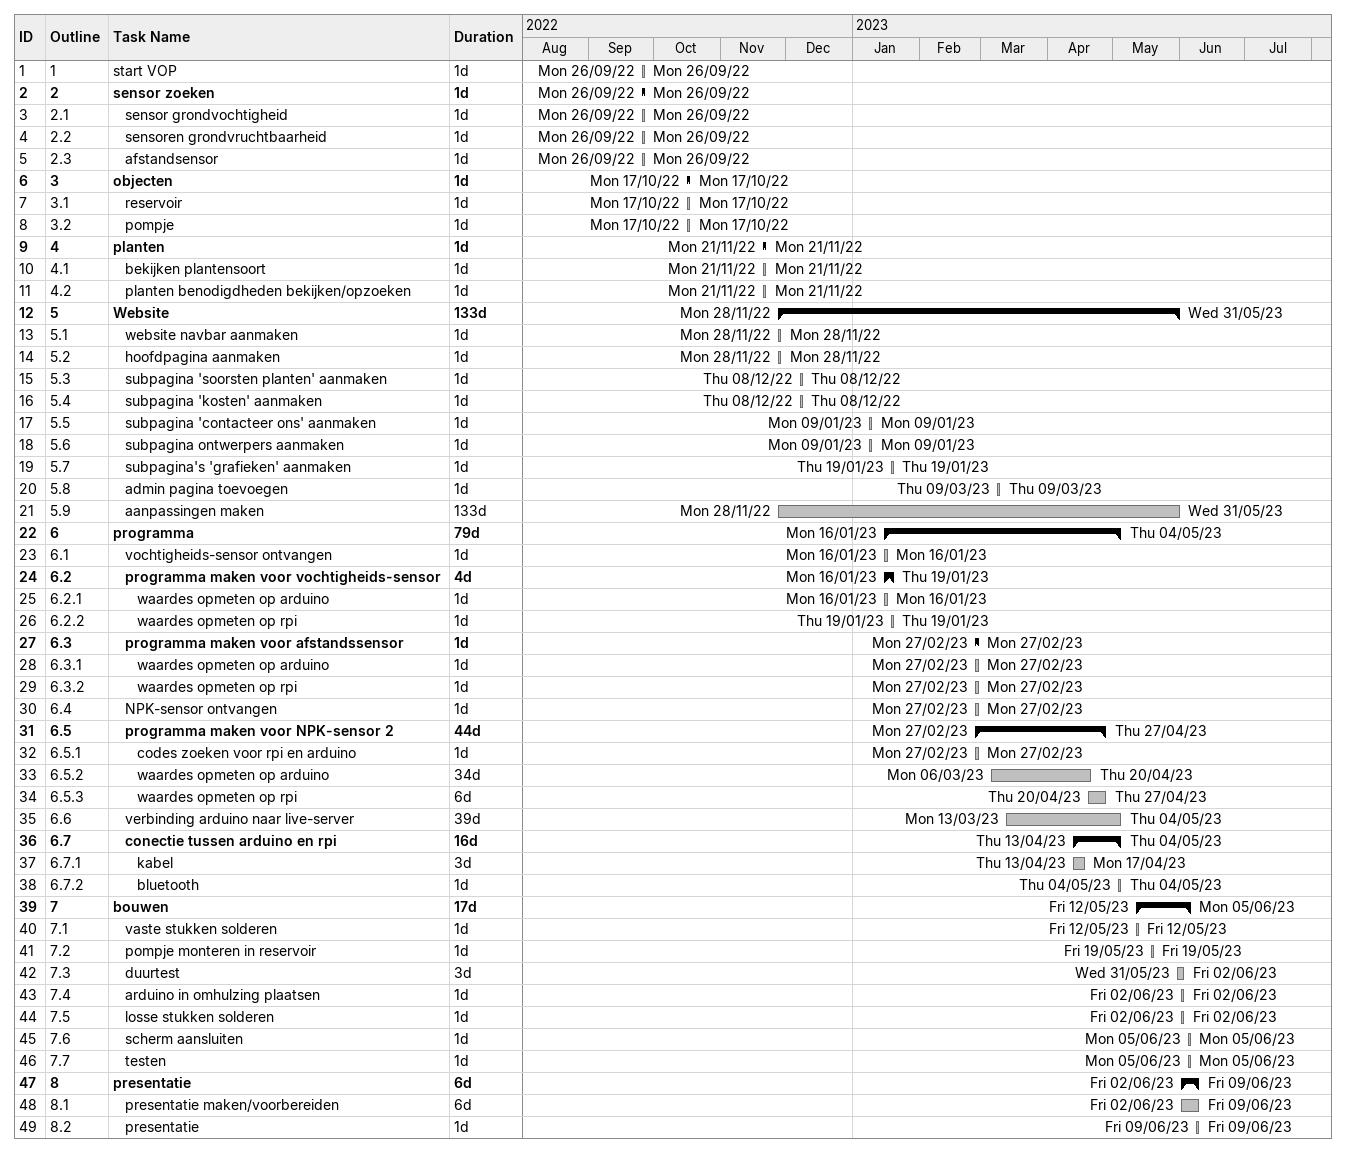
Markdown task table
| ID | WBS | Task | Duration | Start | Finish |
|---|---|---|---|---|---|
| 1 | 1 | start VOP | 1d | 2022-09-26 | 2022-09-26 |
| 2 | 2 | **sensor zoeken** | 1d | 2022-09-26 | 2022-09-26 |
| 3 | 2.1 | sensor grondvochtigheid | 1d | 2022-09-26 | 2022-09-26 |
| 4 | 2.2 | sensoren grondvruchtbaarheid | 1d | 2022-09-26 | 2022-09-26 |
| 5 | 2.3 | afstandsensor | 1d | 2022-09-26 | 2022-09-26 |
| 6 | 3 | **objecten** | 1d | 2022-10-17 | 2022-10-17 |
| 7 | 3.1 | reservoir | 1d | 2022-10-17 | 2022-10-17 |
| 8 | 3.2 | pompje | 1d | 2022-10-17 | 2022-10-17 |
| 9 | 4 | **planten** | 1d | 2022-11-21 | 2022-11-21 |
| 10 | 4.1 | bekijken plantensoort | 1d | 2022-11-21 | 2022-11-21 |
| 11 | 4.2 | planten benodigdheden bekijken/opzoeken | 1d | 2022-11-21 | 2022-11-21 |
| 12 | 5 | **Website** | 133d | 2022-11-28 | 2023-05-31 |
| 13 | 5.1 | website navbar aanmaken | 1d | 2022-11-28 | 2022-11-28 |
| 14 | 5.2 | hoofdpagina aanmaken | 1d | 2022-11-28 | 2022-11-28 |
| 15 | 5.3 | subpagina 'soorsten planten' aanmaken | 1d | 2022-12-08 | 2022-12-08 |
| 16 | 5.4 | subpagina 'kosten' aanmaken | 1d | 2022-12-08 | 2022-12-08 |
| 17 | 5.5 | subpagina 'contacteer ons' aanmaken | 1d | 2023-01-09 | 2023-01-09 |
| 18 | 5.6 | subpagina ontwerpers aanmaken | 1d | 2023-01-09 | 2023-01-09 |
| 19 | 5.7 | subpagina's 'grafieken' aanmaken | 1d | 2023-01-19 | 2023-01-19 |
| 20 | 5.8 | admin pagina toevoegen | 1d | 2023-03-09 | 2023-03-09 |
| 21 | 5.9 | aanpassingen maken | 133d | 2022-11-28 | 2023-05-31 |
| 22 | 6 | **programma** | 79d | 2023-01-16 | 2023-05-04 |
| 23 | 6.1 | vochtigheids-sensor ontvangen | 1d | 2023-01-16 | 2023-01-16 |
| 24 | 6.2 | **programma maken voor vochtigheids-sensor** | 4d | 2023-01-16 | 2023-01-19 |
| 25 | 6.2.1 | waardes opmeten op arduino | 1d | 2023-01-16 | 2023-01-16 |
| 26 | 6.2.2 | waardes opmeten op rpi | 1d | 2023-01-19 | 2023-01-19 |
| 27 | 6.3 | **programma maken voor afstandssensor** | 1d | 2023-02-27 | 2023-02-27 |
| 28 | 6.3.1 | waardes opmeten op arduino | 1d | 2023-02-27 | 2023-02-27 |
| 29 | 6.3.2 | waardes opmeten op rpi | 1d | 2023-02-27 | 2023-02-27 |
| 30 | 6.4 | NPK-sensor ontvangen | 1d | 2023-02-27 | 2023-02-27 |
| 31 | 6.5 | **programma maken voor NPK-sensor 2** | 44d | 2023-02-27 | 2023-04-27 |
| 32 | 6.5.1 | codes zoeken voor rpi en arduino | 1d | 2023-02-27 | 2023-02-27 |
| 33 | 6.5.2 | waardes opmeten op arduino | 34d | 2023-03-06 | 2023-04-20 |
| 34 | 6.5.3 | waardes opmeten op rpi | 6d | 2023-04-20 | 2023-04-27 |
| 35 | 6.6 | verbinding arduino naar live-server | 39d | 2023-03-13 | 2023-05-04 |
| 36 | 6.7 | **conectie tussen arduino en rpi** | 16d | 2023-04-13 | 2023-05-04 |
| 37 | 6.7.1 | kabel | 3d | 2023-04-13 | 2023-04-17 |
| 38 | 6.7.2 | bluetooth | 1d | 2023-05-04 | 2023-05-04 |
| 39 | 7 | **bouwen** | 17d | 2023-05-12 | 2023-06-05 |
| 40 | 7.1 | vaste stukken solderen | 1d | 2023-05-12 | 2023-05-12 |
| 41 | 7.2 | pompje monteren in reservoir | 1d | 2023-05-19 | 2023-05-19 |
| 42 | 7.3 | duurtest | 3d | 2023-05-31 | 2023-06-02 |
| 43 | 7.4 | arduino in omhulzing plaatsen | 1d | 2023-06-02 | 2023-06-02 |
| 44 | 7.5 | losse stukken solderen | 1d | 2023-06-02 | 2023-06-02 |
| 45 | 7.6 | scherm aansluiten | 1d | 2023-06-05 | 2023-06-05 |
| 46 | 7.7 | testen | 1d | 2023-06-05 | 2023-06-05 |
| 47 | 8 | **presentatie** | 6d | 2023-06-02 | 2023-06-09 |
| 48 | 8.1 | presentatie maken/voorbereiden | 6d | 2023-06-02 | 2023-06-09 |
| 49 | 8.2 | presentatie | 1d | 2023-06-09 | 2023-06-09 |
